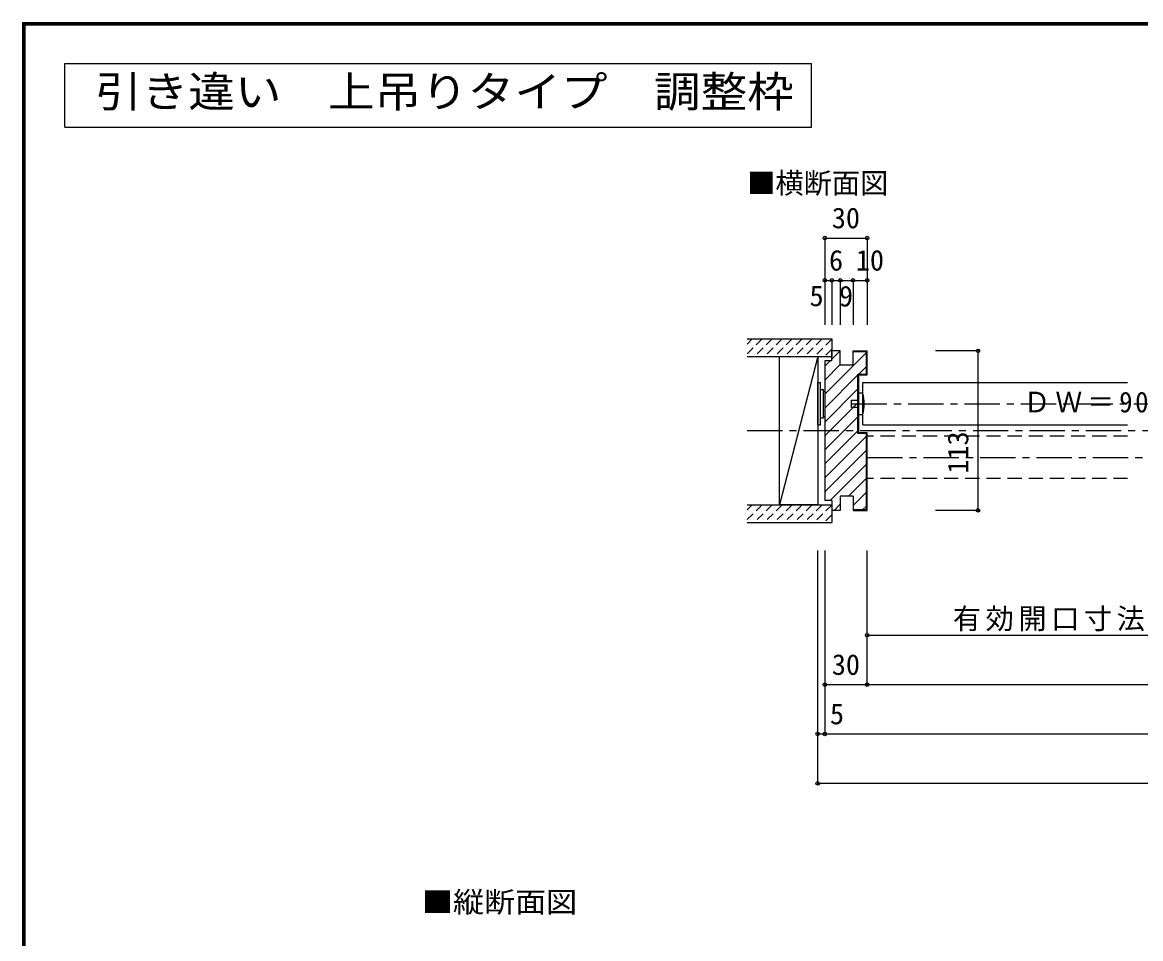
# Model space of a CAD drawing. Units: millimetres at full size, sheet at 1:5; details may follow other scales. Extents: x -973 to 977, y -718 to 696.
# Drawn here: x -973 to -181, y 46 to 696 of the extents above; entities that cross this region are included whole.
import ezdxf
from ezdxf.enums import TextEntityAlignment as Align

# ---------------------------------------------------------------- set-up
doc = ezdxf.new("R2010")
doc.units = ezdxf.units.MM
doc.header["$LTSCALE"] = 5
doc.header["$PDMODE"] = 32
doc.header["$PDSIZE"] = 2.5
for name, pattern in [('CHAIN1', [8, 5, -1, 1, -1]), ('DASHED1', [1.8, 1.2, -0.6]), ('DASHED2', [3, 2, -1])]:
    doc.linetypes.add(name, pattern=pattern)
for name, color, linetype in [('0-1_通り芯', 4, 'CHAIN1'), ('0-2_柱', 7, 'Continuous'), ('0-3_仕上げ', 2, 'Continuous'), ('0-4_枠', 3, 'Continuous'), ('0-6_扉', 6, 'Continuous'), ('0-7_金物', 7, 'Continuous'), ('0-A_文字', 3, 'Continuous'), ('0-B_寸法', 7, 'Continuous'), ('0-C_ハッチ', 4, 'Continuous'), ('F-1_枠', 6, 'Continuous')]:
    doc.layers.add(name, color=color, linetype=linetype)
doc.styles.add('ＭＳ ゴシック', font='')
doc.styles.get('ＭＳ ゴシック').set_extended_font_data('MS Gothic')

msp = doc.modelspace()

# ---------------------------------------------------------------- linework, layer by layer
at = {"layer": '0-1_通り芯'}
for p, q in [((-385.873, 425.5), (377.672, 425.5)), ((-459.866, 406.5), (462.672, 406.5)), ((-374.866, 387.5), (388.697, 387.5))]:
    msp.add_line(p, q, dxfattribs=at)
at = {"layer": '0-2_柱'}
for q in [(-436.866, 354), (-409.866, 354)]:
    msp.add_line((-409.866, 459), q, dxfattribs=at)
msp.add_lwpolyline([(-409.866, 354), (-436.866, 354), (-436.866, 459), (-409.866, 459)], dxfattribs=at)
at = {"layer": '0-3_仕上げ'}
for p, q in [((-459.866, 471.5), (-399.866, 471.5)), ((-399.866, 471.5), (-399.866, 459)), ((-459.866, 459), (-399.866, 459)), ((-459.866, 354), (-399.866, 354)), ((-399.866, 354), (-399.866, 341.5)), ((-459.866, 341.5), (-399.866, 341.5))]:
    msp.add_line(p, q, dxfattribs=at)
at = {"layer": '0-4_枠'}
for p, q in [((-399.866, 456), (-399.866, 463)), ((-393.866, 463), (-399.866, 463)), ((-393.866, 453), (-393.866, 463)), ((-384.866, 453), (-384.866, 463)), ((-384.866, 463), (-374.866, 463)), ((-384.866, 462.5), (-375.366, 462.5)), ((-375.366, 446.5), (-375.366, 462.5)), ((-374.866, 446), (-374.866, 463)), ((-399.866, 456), (-404.866, 456)), ((-404.866, 456), (-404.866, 357)), ((-384.866, 453), (-393.866, 453)), ((-381.366, 404.5), (-381.366, 446.5)), ((-381.366, 446.5), (-375.366, 446.5)), ((-380.866, 405), (-380.866, 446)), ((-380.866, 446), (-374.866, 446)), ((-375.366, 404.5), (-381.366, 404.5)), ((-374.866, 405), (-380.866, 405)), ((-375.366, 350.5), (-375.366, 404.5)), ((-374.866, 350), (-374.866, 405)), ((-399.866, 357), (-404.866, 357)), ((-399.866, 357), (-399.866, 350)), ((-384.866, 360), (-393.866, 360)), ((-393.866, 360), (-393.866, 350)), ((-384.866, 360), (-384.866, 350)), ((-393.866, 350), (-399.866, 350)), ((-384.866, 350.5), (-375.366, 350.5)), ((-384.866, 350), (-374.866, 350))]:
    msp.add_line(p, q, dxfattribs=at)
at = {"layer": '0-6_扉'}
for p, q in [((-377.866, 440.5), (-190.357, 440.5)), ((-377.866, 410.5), (-377.866, 440.5)), ((-377.866, 410.5), (-190.357, 410.5))]:
    msp.add_line(p, q, dxfattribs=at)
at = {"layer": '0-6_扉', "color": 2, "linetype": 'DASHED2'}
for p, q in [((-374.866, 372.5), (-374.866, 402.5)), ((-190.357, 402.5), (-374.866, 402.5)), ((-190.357, 372.5), (-374.866, 372.5))]:
    msp.add_line(p, q, dxfattribs=at)
at = {"layer": '0-7_金物'}
for p, q in [((-409.866, 440.577), (-407.866, 440.577)), ((-409.866, 410.577), (-409.866, 440.577)), ((-407.866, 410.577), (-407.866, 440.577)), ((-407.866, 435.577), (-405.866, 435.577)), ((-405.866, 415.577), (-405.866, 435.577)), ((-405.866, 434.577), (-404.866, 434.577)), ((-385.873, 428), (-380.873, 428)), ((-385.873, 423), (-385.873, 428)), ((-377.866, 433), (-380.873, 433)), ((-380.873, 433), (-380.873, 418)), ((-380.873, 423), (-385.873, 423)), ((-407.866, 415.577), (-405.866, 415.577)), ((-405.866, 416.577), (-404.866, 416.577)), ((-380.873, 418), (-377.866, 418)), ((-409.866, 410.577), (-407.866, 410.577))]:
    msp.add_line(p, q, dxfattribs=at)
msp.add_arc((-405.491, 425.5), 28.625, 344.81071, 15.18929, dxfattribs=at)
at = {"layer": '0-A_文字'}
for p, q in [((-943.333, 621.667), (-943.333, 666.667)), ((-943.333, 666.667), (-414.286, 666.667)), ((-414.286, 621.667), (-414.286, 666.667)), ((-943.333, 621.667), (-414.286, 621.667))]:
    msp.add_line(p, q, dxfattribs=at)
at = {"layer": '0-B_寸法', "color": 4}
for p, q in [((-404.866, 543), (-404.866, 481.5)), ((-404.866, 543), (-374.866, 543)), ((-374.866, 543), (-374.866, 481.5)), ((-404.866, 513), (-374.866, 513)), ((-399.866, 513), (-399.866, 481.5)), ((-393.866, 513), (-393.866, 481.5)), ((-384.866, 513), (-384.866, 481.5)), ((-296.301, 463), (-326.366, 463)), ((-296.301, 351), (-296.301, 462)), ((-296.301, 350), (-326.366, 350)), ((-409.866, 156.5), (-409.866, 321.5)), ((-404.866, 321.5), (-404.866, 191.5)), ((-374.866, 226.5), (-374.866, 321.5)), ((-374.866, 261.5), (-16.365, 261.5)), ((-404.866, 226.5), (407.672, 226.5)), ((-409.866, 191.5), (412.672, 191.5)), ((412.672, 156.5), (-409.866, 156.5))]:
    msp.add_line(p, q, dxfattribs=at)
at = {"layer": '0-B_寸法'}
for p in [(-404.866, 543), (-374.866, 543), (-404.866, 513), (-399.866, 513), (-393.866, 513), (-384.866, 513), (-374.866, 513), (-296.301, 463), (-296.301, 350), (-374.866, 261.5), (-404.866, 226.5), (-374.866, 226.5), (-409.866, 191.5), (-404.866, 191.5), (-409.866, 156.5)]:
    msp.add_point(p, dxfattribs=at)
at = {"layer": '0-C_ハッチ', "linetype": 'DASHED1'}
for p, q in [((-449.146, 471.5), (-459.866, 460.78)), ((-456.217, 471.5), (-459.866, 467.851)), ((-442.075, 471.5), (-454.575, 459)), ((-435.004, 471.5), (-447.504, 459)), ((-427.933, 471.5), (-440.433, 459)), ((-420.862, 471.5), (-433.362, 459)), ((-413.791, 471.5), (-426.291, 459)), ((-406.72, 471.5), (-419.22, 459)), ((-399.866, 471.282), (-412.148, 459)), ((-399.866, 464.211), (-405.077, 459)), ((-449.146, 354), (-459.866, 343.28)), ((-456.217, 354), (-459.866, 350.351)), ((-442.075, 354), (-454.575, 341.5)), ((-435.004, 354), (-447.504, 341.5)), ((-427.933, 354), (-440.433, 341.5)), ((-420.862, 354), (-433.362, 341.5)), ((-413.791, 354), (-426.291, 341.5)), ((-406.72, 354), (-419.22, 341.5)), ((-399.866, 353.782), (-412.148, 341.5)), ((-399.866, 346.711), (-405.077, 341.5))]:
    msp.add_line(p, q, dxfattribs=at)
at = {"layer": '0-C_ハッチ'}
for p, q in [((-404.866, 432.394), (-375.366, 461.894)), ((-399.866, 457.193), (-394.059, 463)), ((-384.866, 462.293), (-384.659, 462.5)), ((-404.866, 452.193), (-401.059, 456)), ((-404.866, 442.293), (-393.866, 453.293)), ((-380.86, 446.5), (-375.366, 451.994)), ((-404.866, 422.494), (-381.366, 445.994)), ((-404.866, 412.595), (-381.366, 436.095)), ((-404.866, 402.695), (-381.366, 426.195)), ((-404.866, 392.796), (-381.366, 416.296)), ((-404.866, 382.896), (-381.366, 406.396)), ((-404.866, 372.997), (-375.366, 402.497)), ((-404.866, 363.097), (-375.366, 392.597)), ((-401.064, 357), (-375.366, 382.698)), ((-388.165, 360), (-375.366, 372.798)), ((-384.866, 353.399), (-375.366, 362.899)), ((-398.165, 350), (-393.866, 354.298)), ((-377.866, 350.5), (-375.366, 352.999))]:
    msp.add_line(p, q, dxfattribs=at)
at = {"layer": 'F-1_枠'}
for p, q in [((-973.347, 695.833), (-973.347, -700.833)), ((-973.347, 695.833), (976.653, 695.833)), ((-973.347, 695), (976.653, 695)), ((-973.347, 694.167), (976.653, 694.167)), ((-972.514, 695.833), (-972.514, -700.833)), ((-971.68, 695.833), (-971.68, -700.833))]:
    msp.add_line(p, q, dxfattribs=at)

# ---------------------------------------------------------------- texts
at = {"layer": '0-A_文字', "style": 'ＭＳ ゴシック', "width": 1.1}
msp.add_text('引き違い\u3000上吊りタイプ\u3000調整枠', height=21.99, dxfattribs=at).set_placement((-921.756, 629.167), align=Align.BOTTOM_LEFT)
at = {"layer": '0-A_文字', "color": 7, "style": 'ＭＳ ゴシック'}
msp.add_text('■横断面図', height=14.66, dxfattribs=at).set_placement((-459.866, 570.133), align=Align.BOTTOM_LEFT)
at = {"layer": '0-A_文字', "color": 7, "style": 'ＭＳ ゴシック', "width": 1.1}
msp.add_text('■縦断面図', height=14.66, dxfattribs=at).set_placement((-690.29, 60.681), align=Align.BOTTOM_LEFT)
at = {"layer": '0-B_寸法', "style": 'ＭＳ ゴシック'}
for s, p in [('30', (-399.873, 545.5)), ('6', (-401.873, 515.5)), ('10', (-382.853, 515.5)), ('5', (-415.66, 490.288)), ('9', (-394.794, 490.088)), ('30', (-399.873, 229)), ('5', (-401.188, 194))]:
    msp.add_text(s, height=14.66, dxfattribs=at).set_placement(p, align=Align.BOTTOM_LEFT)
msp.add_text('113', height=14.66, rotation=90, dxfattribs=at).set_placement((-298.801, 376.021), align=Align.BOTTOM_LEFT)
at = {"layer": '0-B_寸法', "char_height": 14.66, "attachment_point": 7, "style": 'ＭＳ ゴシック'}
for s, insert in [('\\T1.19;\\W0.95;ＤＷ＝900（810)', (-264.107, 415.5)), ('\\T1.16;有効開口寸法＝864（774）', (-314.107, 264))]:
    msp.add_mtext(s, dxfattribs=dict(at, insert=insert))

doc.saveas('drawing.dxf')
